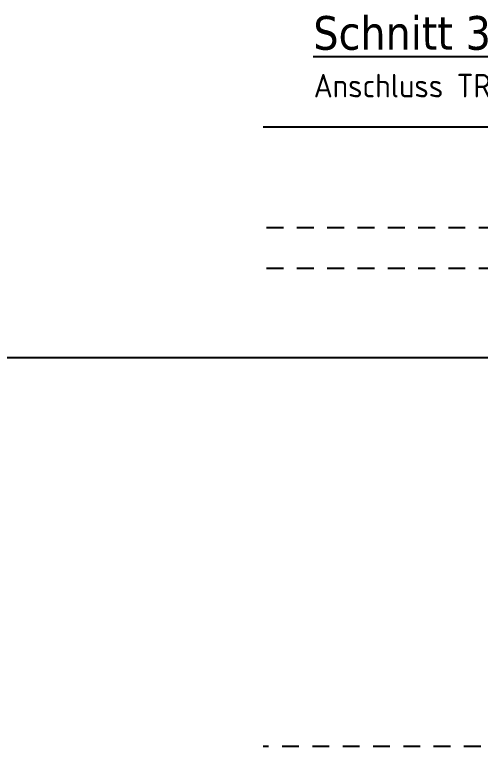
# Model space of a CAD drawing. Extents: x 44 to 147, y 26 to 78.
# Drawn here: x 65.67 to 69.13, y 71.06 to 76.5 of the extents above; entities that cross this region are included whole.
import ezdxf
from ezdxf.enums import TextEntityAlignment as Align

# ---------------------------------------------------------------- set-up
doc = ezdxf.new("R2010")
doc.units = 0
doc.header["$LTSCALE"] = 0.5
doc.linetypes.add('AUSGEZOGEN', pattern=[1000.01, 1000, 0.01])
doc.linetypes.add('VERDECKT', pattern=[0.375, 0.25, -0.125])
for name, color, linetype in [('BET-ANS', 7, 'Continuous'), ('Detan_Text', 7, 'Continuous'), ('ST-ANS', 9, 'Continuous'), ('TEXT', 7, 'Continuous'), ('VERDECKT', 7, 'Continuous')]:
    doc.layers.add(name, color=color, linetype=linetype)
doc.layers.add('NOPLOT', color=7, linetype='Continuous', plot=False)
doc.styles.add('Arial', font='arial.ttf')
doc.styles.add('helv', font='tahoma.ttf')
doc.styles.add('txt', font='isocp.shx')

# ---------------------------------------------------------------- blocks, each defined once
blk = doc.blocks.new('DETAN-S 16_GABELSTUECK_V')
at = {"layer": 'Detan_Text', "style": 'Arial'}
blk.add_text('DT-S 16', height=4, dxfattribs=at).set_placement((-30871, 18262), align=Align.MIDDLE_CENTER)

msp = doc.modelspace()

# ---------------------------------------------------------------- linework, layer by layer
at = {"layer": 'BET-ANS'}
msp.add_line((73.5153, 75.6636), (67.5153, 75.6636), dxfattribs=at)
at = {"layer": 'NOPLOT', "color": 191, "linetype": 'AUSGEZOGEN'}
msp.add_line((65.417, 73.9525), (72.136, 73.9525), dxfattribs=at)
at = {"layer": 'VERDECKT', "color": 7, "linetype": 'VERDECKT'}
for p, q in [((73.5153, 74.9136), (67.5153, 74.9136)), ((73.5153, 74.6136), (67.5153, 74.6136)), ((69.5803, 71.0636), (67.5153, 71.0636))]:
    msp.add_line(p, q, dxfattribs=at)

# ---------------------------------------------------------------- block references
at = {"layer": 'ST-ANS', "xscale": 0.0002, "yscale": 0.0002, "zscale": 0.0002, "rotation": 40.44224847267817}
msp.add_blockref('DETAN-S 16_GABELSTUECK_V', (72.7845, 74.5494), dxfattribs=at)

# ---------------------------------------------------------------- texts
at = {"layer": 'TEXT', "color": 6, "linetype": 'AUSGEZOGEN', "style": 'helv'}
msp.add_text('%%USchnitt 3-3', height=0.25, dxfattribs=at).set_placement((67.8872, 76.2376))
at = {"layer": 'TEXT', "color": 1, "linetype": 'AUSGEZOGEN', "style": 'txt'}
msp.add_text('Anschluss TRC II', height=0.175, dxfattribs=at).set_placement((67.8903, 75.8832))

doc.saveas('drawing.dxf')
